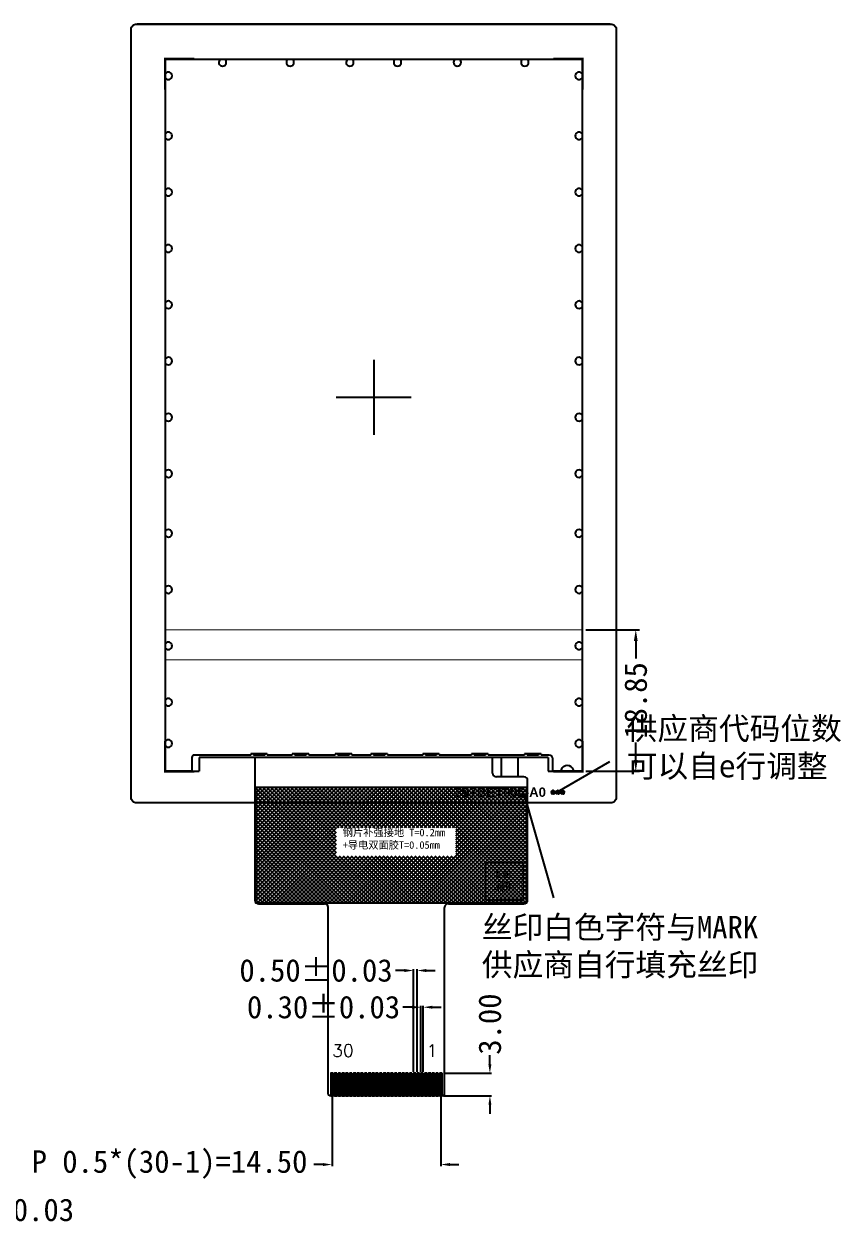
# Model space of a CAD drawing. Header units: millimetres. Extents: x 1862 to 2439, y 367 to 860.
# Drawn here: x 2161.7 to 2270.5, y 492.8 to 652.9 of the extents above; entities that cross this region are included whole.
import ezdxf

# ---------------------------------------------------------------- set-up
doc = ezdxf.new("R2010")
doc.units = ezdxf.units.MM
doc.linetypes.add('CENTER', pattern=[50.8, 31.75, -6.35, 6.35, -6.35])
for name, color, linetype in [('1', 1, 'Continuous'), ('_U+56FE_U+5C42 1', 7, 'Continuous'), ('BL', 7, 'Continuous'), ('Cover lens', 6, 'Continuous'), ('DIM（标注）', 3, 'Continuous'), ('FPC', 7, 'Continuous'), ('标 注', 3, 'Continuous')]:
    doc.layers.add(name, color=color, linetype=linetype)
doc.layers.add('DIM-S', color=3, linetype='Continuous', lineweight=5)
doc.styles.add('Arial', font='arial.ttf')
doc.styles.get("Standard").update_dxf_attribs({"font": 'txt', "bigfont": 'gbcbig.shx'})
doc.styles.add('宋体', font='')
doc.styles.get('宋体').set_extended_font_data('SimSun')
doc.dimstyles.new('ISO-25', dxfattribs={"dimtxt": 2.5, "dimasz": 2.5, "dimexe": 1.25, "dimexo": 0.625, "dimtad": 1, "dimtxsty": 'Standard', "dimcen": 2.5, "dimadec": 0, "dimazin": 0, "dimtfac": 1, "dimtmove": 0, "dimatfit": 3, "dimfxl": 1, "dimarcsym": 0})
doc.dimstyles.new('LYLCM', dxfattribs={"dimtxt": 3, "dimasz": 1.2, "dimexe": 0.2, "dimexo": 0.2, "dimgap": 0.09, "dimtad": 0, "dimzin": 0, "dimdsep": 46, "dimtxsty": '宋体', "dimcen": 0.1, "dimadec": 0, "dimazin": 0, "dimtfac": 1, "dimtofl": 0, "dimtmove": 0, "dimatfit": 0, "dimldrblk": 'CLOSEDBLANK', "dimfxl": 1, "dimtolj": 1, "dimtzin": 0, "dimarcsym": 0})
doc.dimstyles.new('无公差', dxfattribs={"dimtxt": 1.8, "dimasz": 1.5, "dimexe": 0.625, "dimexo": 0.625, "dimtad": 1, "dimzin": 9, "dimdsep": 46, "dimtxsty": 'Standard', "dimcen": 2.5, "dimclrd": 4, "dimclre": 4, "dimclrt": 4, "dimadec": 0, "dimazin": 2, "dimtp": 0.3, "dimtm": 0.3, "dimtfac": 1, "dimtmove": 0, "dimatfit": 3, "dimfxl": 1, "dimarcsym": 0})

# ---------------------------------------------------------------- blocks, each defined once
blk = doc.blocks.new('*D81')
at = {"layer": 'Defpoints', "color": 0, "transparency": 16777216}
for p in [(2236, 572.19), (2236, 553.34), (2243.16, 553.34)]:
    blk.add_point(p, dxfattribs=at)
at = {"layer": '标 注', "color": 3, "lineweight": -2, "transparency": 16777216}
for p, q in [((2236.5, 572.19), (2243.66, 572.19)), ((2243.16, 570.69), (2243.16, 568.38)), ((2243.16, 554.84), (2243.16, 557.16)), ((2236.5, 553.34), (2243.66, 553.34))]:
    blk.add_line(p, q, dxfattribs=at)
at = {"layer": '标 注', "color": 3, "transparency": 16777216}
for points in [[(2242.91, 570.69), (2243.41, 570.69), (2243.16, 572.19)], [(2242.91, 554.84), (2243.41, 554.84), (2243.16, 553.34)]]:
    blk.add_solid(points, dxfattribs=at)
at = {"layer": '标 注', "color": 7, "transparency": 16777216, "insert": (2243.16, 562.77), "char_height": 3, "attachment_point": 5, "rotation": 90, "style": '宋体'}
blk.add_mtext('18.85', dxfattribs=at)
blk = doc.blocks.new('*D79')
at = {"layer": 'Defpoints', "color": 0, "transparency": 16777216}
for p in [(2202.7, 510.1), (2217.2, 510.1), (2202.7, 500.94)]:
    blk.add_point(p, dxfattribs=at)
at = {"layer": 'DIM（标注）', "color": 0, "lineweight": -2, "transparency": 16777216}
for p, q in [((2202.7, 509.9), (2202.7, 500.74)), ((2217.2, 509.9), (2217.2, 500.74)), ((2201.5, 500.94), (2200.3, 500.94)), ((2218.4, 500.94), (2219.6, 500.94))]:
    blk.add_line(p, q, dxfattribs=at)
at = {"layer": 'DIM（标注）', "color": 0, "transparency": 16777216}
for points in [[(2201.5, 501.14), (2201.5, 500.74), (2202.7, 500.94)], [(2218.4, 501.14), (2218.4, 500.74), (2217.2, 500.94)]]:
    blk.add_solid(points, dxfattribs=at)
at = {"layer": 'DIM（标注）', "color": 0, "transparency": 16777216, "insert": (2181.06, 500.94), "char_height": 3, "attachment_point": 5, "style": '宋体'}
blk.add_mtext('\\A1;P 0.5*(30-1)=14.50', dxfattribs=at)
blk = doc.blocks.new('_ClosedBlank')
at = {"color": 0, "linetype": 'ByBlock', "lineweight": -2}
for p, q in [((-1, 0.17), (0, 0)), ((-1, 0.17), (-1, -0.17)), ((0, 0), (-1, -0.17))]:
    blk.add_line(p, q, dxfattribs=at)
blk = doc.blocks.new('*D80')
at = {"layer": 'Defpoints', "color": 0, "transparency": 16777216}
for p in [(2217.35, 513.1), (2223.73, 513.1), (2217.35, 510.1)]:
    blk.add_point(p, dxfattribs=at)
at = {"layer": 'DIM（标注）', "color": 0, "lineweight": -2, "transparency": 16777216}
for p, q in [((2223.73, 514.3), (2223.73, 515.5)), ((2217.55, 513.1), (2223.93, 513.1)), ((2217.55, 510.1), (2223.93, 510.1)), ((2223.73, 508.9), (2223.73, 507.7))]:
    blk.add_line(p, q, dxfattribs=at)
at = {"layer": 'DIM（标注）', "color": 0, "transparency": 16777216}
for points in [[(2223.53, 514.3), (2223.93, 514.3), (2223.73, 513.1)], [(2223.53, 508.9), (2223.93, 508.9), (2223.73, 510.1)]]:
    blk.add_solid(points, dxfattribs=at)
at = {"layer": 'DIM（标注）', "color": 0, "transparency": 16777216, "insert": (2223.73, 519.65), "char_height": 3, "attachment_point": 5, "rotation": 90, "style": '宋体'}
blk.add_mtext('\\A1;3.00', dxfattribs=at)
blk = doc.blocks.new('*D77')
at = {"layer": 'Defpoints', "color": 0, "transparency": 16777216}
for p in [(2214.55, 521.9), (2214.55, 513.1), (2214.85, 513.1)]:
    blk.add_point(p, dxfattribs=at)
at = {"layer": 'DIM（标注）', "color": 0, "lineweight": -2, "transparency": 16777216}
for p, q in [((2214.55, 513.3), (2214.55, 522.1)), ((2214.85, 513.3), (2214.85, 522.1)), ((2213.35, 521.9), (2212.15, 521.9)), ((2216.05, 521.9), (2217.25, 521.9))]:
    blk.add_line(p, q, dxfattribs=at)
at = {"layer": 'DIM（标注）', "color": 0, "transparency": 16777216}
for points in [[(2213.35, 522.1), (2213.35, 521.7), (2214.55, 521.9)], [(2216.05, 522.1), (2216.05, 521.7), (2214.85, 521.9)]]:
    blk.add_solid(points, dxfattribs=at)
at = {"layer": 'DIM（标注）', "color": 0, "transparency": 16777216, "insert": (2201.57, 521.9), "char_height": 3, "attachment_point": 5, "style": '宋体'}
blk.add_mtext('\\A1;0.30%%P0.03', dxfattribs=at)
blk = doc.blocks.new('*D78')
at = {"layer": 'Defpoints', "color": 0, "transparency": 16777216}
for p in [(2213.55, 526.79), (2213.55, 513.1), (2214.05, 513.1)]:
    blk.add_point(p, dxfattribs=at)
at = {"layer": 'DIM（标注）', "color": 0, "lineweight": -2, "transparency": 16777216}
for p, q in [((2213.55, 513.3), (2213.55, 526.99)), ((2214.05, 513.3), (2214.05, 526.99)), ((2212.35, 526.79), (2211.15, 526.79)), ((2215.25, 526.79), (2216.45, 526.79))]:
    blk.add_line(p, q, dxfattribs=at)
at = {"layer": 'DIM（标注）', "color": 0, "transparency": 16777216}
for points in [[(2212.35, 526.99), (2212.35, 526.59), (2213.55, 526.79)], [(2215.25, 526.99), (2215.25, 526.59), (2214.05, 526.79)]]:
    blk.add_solid(points, dxfattribs=at)
at = {"layer": 'DIM（标注）', "color": 0, "transparency": 16777216, "insert": (2200.57, 526.79), "char_height": 3, "attachment_point": 5, "style": '宋体'}
blk.add_mtext('\\A1;0.50%%P0.03', dxfattribs=at)
blk = doc.blocks.new('*D90')
at = {"layer": 'Defpoints', "color": 0, "transparency": 16777216}
for p in [(2121.82, 510.1), (2122.02, 510.1), (2122.02, 494.73)]:
    blk.add_point(p, dxfattribs=at)
at = {"layer": 'DIM（标注）', "color": 0, "lineweight": -2, "transparency": 16777216}
for p, q in [((2121.82, 509.9), (2121.82, 494.53)), ((2122.02, 509.9), (2122.02, 494.53)), ((2120.62, 494.73), (2119.42, 494.73)), ((2123.22, 494.73), (2124.48, 494.73))]:
    blk.add_line(p, q, dxfattribs=at)
at = {"layer": 'DIM（标注）', "color": 0, "transparency": 16777216}
for points in [[(2120.62, 494.93), (2120.62, 494.53), (2121.82, 494.73)], [(2123.22, 494.93), (2123.22, 494.53), (2122.02, 494.73)]]:
    blk.add_solid(points, dxfattribs=at)
at = {"layer": 'DIM（标注）', "color": 0, "transparency": 16777216, "insert": (2146.91, 494.73), "char_height": 3, "attachment_point": 5, "style": '宋体'}
blk.add_mtext('\\A1;FPC+PI补强=0.20%%P0.03', dxfattribs=at)

msp = doc.modelspace()

# ---------------------------------------------------------------- hatches: boundary and pattern name
h = msp.add_hatch()
h.set_pattern_fill('ANSI37', color=256, scale=3)
h.set_pattern_definition([(45, (-399.3795, -421.34115), (-0.265165043, 0.265165043), []), (135, (-399.3795, -421.34115), (-0.265165043, -0.265165043), [])])
h.paths.add_polyline_path([(2192.517, 535.795), (2192.617, 535.795), (2228.559, 535.795), (2228.659, 535.795), (2228.659, 535.895), (2228.659, 551.093), (2228.659, 551.193), (2228.559, 551.193), (2192.517, 551.193), (2192.517, 535.895)])
h.paths.add_polyline_path([(2203.248, 545.849), (2203.248, 542.09), (2219.19, 542.09), (2219.19, 545.849)], flags=16)

# ---------------------------------------------------------------- linework, layer by layer
for p, q in [((2231.5, 555.193), (2185.003, 555.193)), ((2231.5, 555.193), (2185.003, 555.193)), ((2231.5, 553.343), (2232.123, 553.343))]:
    msp.add_line(p, q)
at = {"color": 0}
msp.add_line((2184.044, 553.343), (2185.003, 553.343), dxfattribs=at)
at = {"const_width": 0.2}
for points in [[(2184.35, 648.293), (2180.403, 648.293), (2180.403, 644.149)], [(2232.156, 648.293), (2236.103, 648.293), (2236.103, 644.149)], [(2184.35, 553.243), (2180.403, 553.243), (2180.403, 557.386)], [(2232.156, 553.243), (2236.103, 553.243), (2236.103, 557.386)]]:
    msp.add_lwpolyline(points, dxfattribs=at)
msp.add_lwpolyline([(2228.659, 551.193), (2192.517, 551.193), (2192.517, 535.795), (2228.659, 535.795)], close=True)
at = {"color": 0}
for points in [[(2232.04, 550.279), (2232.04, 550.279), (2231.934, 550.362), (2231.934, 550.362), (2231.934, 550.362), (2231.967, 550.4), (2232.003, 550.436), (2232.039, 550.471), (2232.039, 550.471), (2232.054, 550.486), (2232.063, 550.494), (2232.067, 550.498), (2232.067, 550.498), (2232.055, 550.5), (2232.021, 550.508), (2231.966, 550.521), (2231.966, 550.521), (2231.926, 550.531), (2231.9, 550.538), (2231.887, 550.543), (2231.887, 550.543), (2231.887, 550.543), (2231.93, 550.667), (2231.93, 550.667), (2231.93, 550.667), (2231.991, 550.642), (2232.046, 550.615), (2232.093, 550.585), (2232.093, 550.585), (2232.082, 550.662), (2232.077, 550.724), (2232.077, 550.773), (2232.077, 550.773), (2232.077, 550.773), (2232.201, 550.773), (2232.201, 550.773), (2232.201, 550.773), (2232.201, 550.738), (2232.195, 550.675), (2232.182, 550.583), (2232.182, 550.583), (2232.191, 550.587), (2232.211, 550.596), (2232.242, 550.611), (2232.242, 550.611), (2232.285, 550.63), (2232.323, 550.646), (2232.359, 550.66), (2232.359, 550.66), (2232.359, 550.66), (2232.396, 550.533), (2232.396, 550.533), (2232.396, 550.533), (2232.344, 550.521), (2232.284, 550.51), (2232.216, 550.498), (2232.216, 550.498), (2232.216, 550.498), (2232.3, 550.402), (2232.3, 550.402), (2232.3, 550.402), (2232.316, 550.383), (2232.33, 550.367), (2232.339, 550.355), (2232.339, 550.355), (2232.339, 550.355), (2232.232, 550.283), (2232.232, 550.283), (2232.232, 550.283), (2232.232, 550.283), (2232.138, 550.442), (2232.138, 550.442), (2232.138, 550.442), (2232.11, 550.391), (2232.077, 550.336), (2232.04, 550.279)], [(2232.682, 550.279), (2232.682, 550.279), (2232.576, 550.362), (2232.576, 550.362), (2232.576, 550.362), (2232.61, 550.4), (2232.645, 550.436), (2232.682, 550.471), (2232.682, 550.471), (2232.696, 550.486), (2232.706, 550.494), (2232.709, 550.498), (2232.709, 550.498), (2232.698, 550.5), (2232.664, 550.508), (2232.609, 550.521), (2232.609, 550.521), (2232.569, 550.531), (2232.543, 550.538), (2232.53, 550.543), (2232.53, 550.543), (2232.53, 550.543), (2232.572, 550.667), (2232.572, 550.667), (2232.572, 550.667), (2232.633, 550.642), (2232.688, 550.615), (2232.736, 550.585), (2232.736, 550.585), (2232.725, 550.662), (2232.719, 550.724), (2232.719, 550.773), (2232.719, 550.773), (2232.719, 550.773), (2232.843, 550.773), (2232.843, 550.773), (2232.843, 550.773), (2232.843, 550.738), (2232.837, 550.675), (2232.824, 550.583), (2232.824, 550.583), (2232.834, 550.587), (2232.854, 550.596), (2232.885, 550.611), (2232.885, 550.611), (2232.927, 550.63), (2232.966, 550.646), (2233.001, 550.66), (2233.001, 550.66), (2233.001, 550.66), (2233.038, 550.533), (2233.038, 550.533), (2233.038, 550.533), (2232.986, 550.521), (2232.926, 550.51), (2232.858, 550.498), (2232.858, 550.498), (2232.858, 550.498), (2232.942, 550.402), (2232.942, 550.402), (2232.942, 550.402), (2232.959, 550.383), (2232.972, 550.367), (2232.982, 550.355), (2232.982, 550.355), (2232.982, 550.355), (2232.874, 550.283), (2232.874, 550.283), (2232.874, 550.283), (2232.874, 550.283), (2232.78, 550.442), (2232.78, 550.442), (2232.78, 550.442), (2232.752, 550.391), (2232.719, 550.336), (2232.682, 550.279)], [(2233.325, 550.279), (2233.325, 550.279), (2233.218, 550.362), (2233.218, 550.362), (2233.218, 550.362), (2233.252, 550.4), (2233.288, 550.436), (2233.324, 550.471), (2233.324, 550.471), (2233.339, 550.486), (2233.348, 550.494), (2233.352, 550.498), (2233.352, 550.498), (2233.34, 550.5), (2233.306, 550.508), (2233.251, 550.521), (2233.251, 550.521), (2233.211, 550.531), (2233.185, 550.538), (2233.172, 550.543), (2233.172, 550.543), (2233.172, 550.543), (2233.215, 550.667), (2233.215, 550.667), (2233.215, 550.667), (2233.276, 550.642), (2233.33, 550.615), (2233.378, 550.585), (2233.378, 550.585), (2233.367, 550.662), (2233.361, 550.724), (2233.361, 550.773), (2233.361, 550.773), (2233.361, 550.773), (2233.486, 550.773), (2233.486, 550.773), (2233.486, 550.773), (2233.486, 550.738), (2233.479, 550.675), (2233.467, 550.583), (2233.467, 550.583), (2233.476, 550.587), (2233.496, 550.596), (2233.527, 550.611), (2233.527, 550.611), (2233.569, 550.63), (2233.608, 550.646), (2233.644, 550.66), (2233.644, 550.66), (2233.644, 550.66), (2233.681, 550.533), (2233.681, 550.533), (2233.681, 550.533), (2233.629, 550.521), (2233.569, 550.51), (2233.5, 550.498), (2233.5, 550.498), (2233.5, 550.498), (2233.584, 550.402), (2233.584, 550.402), (2233.584, 550.402), (2233.601, 550.383), (2233.614, 550.367), (2233.624, 550.355), (2233.624, 550.355), (2233.624, 550.355), (2233.517, 550.283), (2233.517, 550.283), (2233.517, 550.283), (2233.517, 550.283), (2233.423, 550.442), (2233.423, 550.442), (2233.423, 550.442), (2233.394, 550.391), (2233.362, 550.336), (2233.325, 550.279)]]:
    msp.add_open_spline(points, degree=3, knots=[0, 0, 0, 0, 0.05, 0.05, 0.05, 0.05, 0.1, 0.1, 0.1, 0.1, 0.15, 0.15, 0.15, 0.15, 0.2, 0.2, 0.2, 0.2, 0.25, 0.25, 0.25, 0.25, 0.3, 0.3, 0.3, 0.3, 0.35, 0.35, 0.35, 0.35, 0.4, 0.4, 0.4, 0.4, 0.45, 0.45, 0.45, 0.45, 0.5, 0.5, 0.5, 0.5, 0.55, 0.55, 0.55, 0.55, 0.6, 0.6, 0.6, 0.6, 0.65, 0.65, 0.65, 0.65, 0.7, 0.7, 0.7, 0.7, 0.75, 0.75, 0.75, 0.75, 0.8, 0.8, 0.8, 0.8, 0.85, 0.85, 0.85, 0.85, 0.9, 0.9, 0.9, 0.9, 1, 1, 1, 1], dxfattribs=at)
at = {"layer": '1', "color": 7, "linetype": 'Continuous'}
for p, q in [((2185.003, 555.193), (2185.003, 553.543)), ((2231.5, 555.193), (2231.5, 553.543)), ((2231.5, 555.193), (2231.5, 553.343))]:
    msp.add_line(p, q, dxfattribs=at)
at = {"layer": '1', "color": 7, "linetype": 'CENTER'}
msp.add_line((2185.003, 555.193), (2185.003, 553.343), dxfattribs=at)
at = {"layer": '1', "color": 2, "linetype": 'Continuous', "lineweight": 13}
msp.add_lwpolyline([(2228.173, 541.184), (2228.173, 536.184), (2223.173, 536.184), (2223.173, 541.184)], close=True, dxfattribs=at)
at = {"layer": 'BL', "color": 4}
for p, q in [((2180.503, 553.343), (2180.503, 648.193)), ((2180.503, 648.193), (2236.003, 648.193)), ((2236.003, 648.193), (2236.003, 553.343)), ((2184.044, 555.192), (2184.044, 553.343)), ((2191.884, 555.492), (2184.344, 555.492)), ((2194.084, 555.642), (2191.884, 555.642)), ((2191.884, 555.642), (2191.884, 555.492)), ((2192.234, 555.642), (2192.234, 555.492)), ((2193.734, 555.492), (2192.234, 555.492)), ((2193.734, 555.492), (2192.234, 555.492)), ((2193.734, 555.642), (2193.734, 555.492)), ((2194.084, 555.642), (2194.084, 555.492)), ((2197.405, 555.492), (2194.084, 555.492)), ((2199.605, 555.642), (2197.405, 555.642)), ((2197.405, 555.642), (2197.405, 555.492)), ((2197.755, 555.642), (2197.755, 555.492)), ((2199.255, 555.492), (2197.755, 555.492)), ((2199.255, 555.492), (2197.755, 555.492)), ((2199.255, 555.492), (2197.755, 555.492)), ((2199.255, 555.642), (2199.255, 555.492)), ((2199.605, 555.642), (2199.605, 555.492)), ((2203.136, 555.492), (2199.605, 555.492)), ((2205.336, 555.642), (2203.136, 555.642)), ((2203.136, 555.642), (2203.136, 555.492)), ((2203.486, 555.642), (2203.486, 555.492)), ((2204.986, 555.492), (2203.486, 555.492)), ((2204.986, 555.492), (2203.486, 555.492)), ((2204.986, 555.492), (2203.486, 555.492)), ((2204.986, 555.642), (2204.986, 555.492)), ((2205.336, 555.642), (2205.336, 555.492)), ((2207.871, 555.492), (2205.336, 555.492)), ((2210.071, 555.642), (2207.871, 555.642)), ((2207.871, 555.642), (2207.871, 555.492)), ((2208.221, 555.642), (2208.221, 555.492)), ((2209.721, 555.492), (2208.221, 555.492)), ((2209.721, 555.492), (2208.221, 555.492)), ((2209.721, 555.492), (2208.221, 555.492)), ((2209.721, 555.642), (2209.721, 555.492)), ((2210.071, 555.642), (2210.071, 555.492)), ((2214.781, 555.492), (2210.071, 555.492)), ((2216.981, 555.642), (2214.781, 555.642)), ((2214.781, 555.642), (2214.781, 555.492)), ((2215.131, 555.642), (2215.131, 555.492)), ((2216.631, 555.492), (2215.131, 555.492)), ((2216.631, 555.492), (2215.131, 555.492)), ((2216.631, 555.492), (2215.131, 555.492)), ((2216.631, 555.642), (2216.631, 555.492)), ((2216.981, 555.642), (2216.981, 555.492)), ((2221.277, 555.492), (2216.981, 555.492)), ((2223.477, 555.642), (2221.277, 555.642)), ((2221.277, 555.642), (2221.277, 555.492)), ((2221.627, 555.642), (2221.627, 555.492)), ((2223.127, 555.492), (2221.627, 555.492)), ((2223.127, 555.492), (2221.627, 555.492)), ((2223.127, 555.492), (2221.627, 555.492)), ((2223.127, 555.642), (2223.127, 555.492)), ((2223.477, 555.642), (2223.477, 555.492)), ((2228.351, 555.492), (2223.477, 555.492)), ((2230.551, 555.642), (2228.351, 555.642)), ((2228.351, 555.642), (2228.351, 555.492)), ((2228.701, 555.642), (2228.701, 555.492)), ((2230.201, 555.492), (2228.701, 555.492)), ((2230.201, 555.492), (2228.701, 555.492)), ((2230.201, 555.642), (2230.201, 555.492)), ((2230.551, 555.642), (2230.551, 555.492)), ((2231.623, 555.492), (2230.551, 555.492)), ((2232.123, 553.343), (2232.123, 554.992)), ((2184.044, 553.343), (2180.503, 553.343)), ((2236.003, 553.343), (2232.123, 553.343)), ((2232.123, 553.343), (2236.003, 553.343)), ((2234.813, 553.343), (2233.264, 553.343)), ((2233.264, 553.343), (2234.813, 553.343))]:
    msp.add_line(p, q, dxfattribs=at)
for centre, radius, start, end in [((2188.123, 647.783), 0.5, 124.91521, 55.08479), ((2197.123, 647.783), 0.5, 124.91521, 55.08479), ((2205.083, 647.783), 0.5, 124.91521, 55.08479), ((2211.423, 647.783), 0.5, 124.91521, 55.08479), ((2219.383, 647.783), 0.5, 124.91521, 55.08479), ((2228.383, 647.783), 0.5, 124.91521, 55.08479), ((2180.913, 645.993), 0.5, 214.91521, 145.08479), ((2235.593, 645.993), 0.5, 34.91521, 325.08479), ((2180.913, 637.993), 0.5, 214.91521, 145.08479), ((2235.593, 637.993), 0.5, 34.91521, 325.08479), ((2180.913, 630.493), 0.5, 214.91521, 145.08479), ((2235.593, 630.493), 0.5, 34.91521, 325.08479), ((2180.913, 622.993), 0.5, 214.91521, 145.08479), ((2235.593, 622.993), 0.5, 34.91521, 325.08479), ((2180.913, 615.493), 0.5, 214.91521, 145.08479), ((2235.593, 615.493), 0.5, 34.91521, 325.08479), ((2180.913, 607.993), 0.5, 214.91521, 145.08479), ((2235.593, 607.993), 0.5, 34.91521, 325.08479), ((2180.913, 600.493), 0.5, 214.91521, 145.08479), ((2235.593, 600.493), 0.5, 34.91521, 325.08479), ((2180.913, 592.993), 0.5, 214.91521, 145.08479), ((2235.593, 592.993), 0.5, 34.91521, 325.08479), ((2180.913, 585.043), 0.5, 214.91521, 145.08479), ((2235.593, 585.043), 0.5, 34.91521, 325.08479), ((2180.913, 577.543), 0.5, 214.91521, 145.08479), ((2235.593, 577.543), 0.5, 34.91521, 325.08479), ((2180.913, 570.043), 0.5, 214.91521, 145.08479), ((2235.593, 570.043), 0.5, 34.91521, 325.08479), ((2180.913, 562.543), 0.5, 214.91521, 145.08479), ((2235.593, 562.543), 0.5, 34.91521, 325.08479), ((2180.913, 557.043), 0.5, 214.91521, 145.08479), ((2235.593, 557.043), 0.5, 34.91521, 325.08479), ((2184.344, 555.192), 0.3, 90, 180), ((2231.623, 554.992), 0.5, 0, 90)]:
    msp.add_arc(centre, radius, start, end, dxfattribs=at)
at = {"layer": 'BL', "color": 4, "extrusion": (0, 0, -1)}
msp.add_arc((-2234.039, 553.343), 0.8, 14.47751, 165.52249, dxfattribs=at)
msp.add_arc((-2234.039, 553.343), 0.8, 14.47751, 165.52249, dxfattribs=at)
at = {"layer": 'BL', "color": 4}
for points in [[(2233.244, 553.384), (2233.243, 553.397), (2233.243, 553.414), (2233.245, 553.431)], [(2233.244, 553.384), (2233.243, 553.397), (2233.243, 553.414), (2233.245, 553.431)], [(2233.251, 553.353), (2233.247, 553.36), (2233.245, 553.371), (2233.244, 553.384)], [(2233.251, 553.353), (2233.247, 553.36), (2233.245, 553.371), (2233.244, 553.384)], [(2233.245, 553.431), (2233.246, 553.449), (2233.249, 553.468), (2233.252, 553.488)], [(2233.245, 553.431), (2233.246, 553.449), (2233.249, 553.468), (2233.252, 553.488)], [(2233.264, 553.343), (2233.259, 553.343), (2233.254, 553.346), (2233.251, 553.353)], [(2233.264, 553.343), (2233.259, 553.343), (2233.254, 553.346), (2233.251, 553.353)], [(2233.252, 553.488), (2233.256, 553.506), (2233.26, 553.525), (2233.264, 553.543)], [(2233.252, 553.488), (2233.256, 553.506), (2233.26, 553.525), (2233.264, 553.543)], [(2234.813, 553.543), (2234.819, 553.521), (2234.824, 553.499), (2234.827, 553.479)], [(2234.813, 553.543), (2234.819, 553.521), (2234.824, 553.499), (2234.827, 553.479)], [(2234.825, 553.35), (2234.822, 553.345), (2234.818, 553.343), (2234.813, 553.343)], [(2234.825, 553.35), (2234.822, 553.345), (2234.818, 553.343), (2234.813, 553.343)], [(2234.833, 553.376), (2234.832, 553.365), (2234.829, 553.356), (2234.825, 553.35)], [(2234.833, 553.376), (2234.832, 553.365), (2234.829, 553.356), (2234.825, 553.35)], [(2234.827, 553.479), (2234.831, 553.458), (2234.833, 553.438), (2234.834, 553.42)], [(2234.827, 553.479), (2234.831, 553.458), (2234.833, 553.438), (2234.834, 553.42)], [(2234.834, 553.42), (2234.835, 553.403), (2234.835, 553.388), (2234.833, 553.376)], [(2234.834, 553.42), (2234.835, 553.403), (2234.835, 553.388), (2234.833, 553.376)]]:
    msp.add_open_spline(points, degree=3, dxfattribs=at)
at = {"layer": 'Cover lens'}
msp.add_lwpolyline([(2175.952, 549.823), (2175.952, 652.193, -0.4142136), (2176.652, 652.893), (2239.852, 652.893, -0.4142136), (2240.552, 652.193), (2240.552, 549.823)], format="xyb", dxfattribs=at)
msp.add_lwpolyline([(2176.652, 549.123, -0.4142136), (2175.952, 549.823), (2175.952, 652.193, -0.4142136), (2176.652, 652.893), (2239.852, 652.893, -0.4142136), (2240.552, 652.193), (2240.552, 549.823, -0.4142136), (2239.852, 549.123)], format="xyb", close=True, dxfattribs=at)
msp.add_lwpolyline([(2239.735, 652.893), (2176.752, 652.893)], dxfattribs=at)
at = {"layer": 'DIM（标注）', "color": 30}
msp.add_line((2217.502, 510.104), (2202.402, 510.104), dxfattribs=at)
for centre, start, end in [((2202.402, 510.304), 180, 270), ((2217.502, 510.304), 270, 0)]:
    msp.add_arc(centre, 0.2, start, end, dxfattribs=at)
at = {"layer": 'FPC', "color": 7}
for p, q in [((2208.252, 608.143), (2208.252, 598.143)), ((2213.252, 603.143), (2203.252, 603.143))]:
    msp.add_line(p, q, dxfattribs=at)
at = {"layer": 'FPC', "color": 30}
for p, q in [((2192.417, 555.193), (2192.417, 536.195)), ((2224.087, 553.093), (2224.087, 555.193)), ((2225.241, 555.193), (2225.241, 552.593)), ((2225.241, 555.193), (2225.241, 552.593)), ((2227.431, 555.193), (2227.431, 552.593)), ((2227.431, 555.193), (2227.431, 552.593)), ((2228.259, 552.593), (2224.587, 552.593)), ((2228.759, 536.195), (2228.759, 552.093)), ((2192.917, 535.695), (2201.702, 535.695)), ((2202.202, 510.304), (2202.202, 535.195)), ((2217.702, 510.304), (2217.702, 535.195)), ((2218.202, 535.695), (2228.259, 535.695))]:
    msp.add_line(p, q, dxfattribs=at)
for points in [[(2202.852, 513.104), (2202.552, 513.104), (2202.552, 510.104), (2202.852, 510.104)], [(2203.352, 513.104), (2203.052, 513.104), (2203.052, 510.104), (2203.352, 510.104)], [(2203.852, 513.104), (2203.552, 513.104), (2203.552, 510.104), (2203.852, 510.104)], [(2204.352, 513.104), (2204.052, 513.104), (2204.052, 510.104), (2204.352, 510.104)], [(2204.852, 513.104), (2204.552, 513.104), (2204.552, 510.104), (2204.852, 510.104)], [(2205.352, 513.104), (2205.052, 513.104), (2205.052, 510.104), (2205.352, 510.104)], [(2205.852, 513.104), (2205.552, 513.104), (2205.552, 510.104), (2205.852, 510.104)], [(2206.352, 513.104), (2206.052, 513.104), (2206.052, 510.104), (2206.352, 510.104)], [(2206.852, 513.104), (2206.552, 513.104), (2206.552, 510.104), (2206.852, 510.104)], [(2207.352, 513.104), (2207.052, 513.104), (2207.052, 510.104), (2207.352, 510.104)], [(2207.852, 513.104), (2207.552, 513.104), (2207.552, 510.104), (2207.852, 510.104)], [(2208.352, 513.104), (2208.052, 513.104), (2208.052, 510.104), (2208.352, 510.104)], [(2208.852, 513.104), (2208.552, 513.104), (2208.552, 510.104), (2208.852, 510.104)], [(2209.352, 513.104), (2209.052, 513.104), (2209.052, 510.104), (2209.352, 510.104)], [(2209.852, 513.104), (2209.552, 513.104), (2209.552, 510.104), (2209.852, 510.104)], [(2210.352, 513.104), (2210.052, 513.104), (2210.052, 510.104), (2210.352, 510.104)], [(2210.852, 513.104), (2210.552, 513.104), (2210.552, 510.104), (2210.852, 510.104)], [(2211.352, 513.104), (2211.052, 513.104), (2211.052, 510.104), (2211.352, 510.104)], [(2211.852, 513.104), (2211.552, 513.104), (2211.552, 510.104), (2211.852, 510.104)], [(2212.352, 513.104), (2212.052, 513.104), (2212.052, 510.104), (2212.352, 510.104)], [(2212.852, 513.104), (2212.552, 513.104), (2212.552, 510.104), (2212.852, 510.104)], [(2213.352, 513.104), (2213.052, 513.104), (2213.052, 510.104), (2213.352, 510.104)], [(2213.852, 513.104), (2213.552, 513.104), (2213.552, 510.104), (2213.852, 510.104)], [(2214.352, 513.104), (2214.052, 513.104), (2214.052, 510.104), (2214.352, 510.104)], [(2214.852, 513.104), (2214.552, 513.104), (2214.552, 510.104), (2214.852, 510.104)], [(2215.352, 513.104), (2215.052, 513.104), (2215.052, 510.104), (2215.352, 510.104)], [(2215.852, 513.104), (2215.552, 513.104), (2215.552, 510.104), (2215.852, 510.104)], [(2216.352, 513.104), (2216.052, 513.104), (2216.052, 510.104), (2216.352, 510.104)], [(2216.852, 513.104), (2216.552, 513.104), (2216.552, 510.104), (2216.852, 510.104)], [(2217.352, 513.104), (2217.052, 513.104), (2217.052, 510.104), (2217.352, 510.104)]]:
    msp.add_lwpolyline(points, close=True, dxfattribs=at)
for centre, start, end in [((2224.587, 553.093), 180, 270), ((2228.259, 552.093), 0, 90), ((2192.917, 536.195), 180, 270), ((2201.702, 535.195), 360, 90), ((2218.202, 535.195), 90, 180), ((2228.259, 536.195), 270, 0)]:
    msp.add_arc(centre, 0.5, start, end, dxfattribs=at)
at = {"layer": '标 注', "color": 1}
for p, q in [((2208.252, 608.143), (2208.252, 598.143)), ((2213.252, 603.143), (2203.252, 603.143))]:
    msp.add_line(p, q, dxfattribs=at)
at = {"layer": '标 注', "color": 7, "const_width": 0.15}
for points in [[(2180.503, 572.193), (2236.003, 572.193)], [(2180.503, 568.193), (2236.003, 568.193)]]:
    msp.add_lwpolyline(points, dxfattribs=at)

# ---------------------------------------------------------------- texts
at = {"layer": '_U+56FE_U+5C42 1', "insert": (2219.057, 551.178), "char_height": 1.25, "width": 32.60018, "attachment_point": 1}
msp.add_mtext('{\\fArial|b1|i0|c134|p34;397BET005-A0}', dxfattribs=at)
at = {"layer": 'DIM-S', "char_height": 3, "width": 55.60452, "attachment_point": 1, "style": 'Arial'}
for s, insert in [('{\\fMicrosoft YaHei|b0|i0|c134|p34;供应商代码位数\\P可以自e行调整}', (2241.957, 560.535, 0)), ('{\\fSimHei|b0|i0|c134|p49;丝印白色字符与MARK\\P供应商自行填充丝印}', (2222.651, 534.068))]:
    msp.add_mtext(s, dxfattribs=dict(at, insert=insert))
at = {"layer": 'DIM（标注）', "color": 30, "width": 1.08068, "attachment_point": 3}
for s, insert, char_height in [('30', (2205.581, 516.952), 1.6653), ('1', (2216.706, 516.952), 1.665)]:
    msp.add_mtext(s, dxfattribs=dict(at, insert=insert, char_height=char_height))
at = {"layer": 'FPC', "color": 0, "insert": (2204.122, 545.68), "char_height": 1, "width": 16.38038, "attachment_point": 1}
msp.add_mtext('{\\fSimSun|b0|i0|c134|p2;钢片补强接地 T=0.2mm\\P+导电双面胶T=0.05mm}', dxfattribs=at)
at = {"layer": 'FPC', "color": 5, "char_height": 1, "width": 8.38209, "attachment_point": 7, "style": '宋体'}
for s, insert in [('{\\C2;GND}', (2224.519, 539.093)), ('{\\C2;漏铜}', (2224.291, 537.446))]:
    msp.add_mtext(s, dxfattribs=dict(at, insert=insert))

# ---------------------------------------------------------------- dimensions: what is measured, and where the dimension line sits
at = {"layer": 'DIM（标注）'}
for base, p1, p2, picture, middle in [((2213.552, 526.791), (2214.052, 513.104), (2213.552, 513.104), '*D78', (2200.571, 526.791)), ((2214.552, 521.896), (2214.852, 513.104), (2214.552, 513.104), '*D77', (2201.571, 521.896))]:
    dim = msp.add_linear_dim(base=base, p1=p1, p2=p2, text='<>%%P0.03', dimstyle='LYLCM', dxfattribs=at)
    dim.commit()
    dim.dimension.update_dxf_attribs({"geometry": picture, "text_midpoint": middle, "dimtype": 160})
dim = msp.add_linear_dim(base=(2223.73, 513.104), p1=(2217.352, 510.104), p2=(2217.352, 513.104), angle=90, dimstyle='LYLCM', dxfattribs=at)
dim.commit()
dim.dimension.update_dxf_attribs({"geometry": '*D80', "text_midpoint": (2223.73, 519.65)})
for base, p1, p2, text, picture, middle in [((2122.018, 494.726), (2121.818, 510.104), (2122.018, 510.104), 'FPC+PI补强=<>%%P0.03', '*D90', (2146.911, 494.726)), ((2202.702, 500.936), (2217.202, 510.104), (2202.702, 510.104), 'P 0.5*(30-1)=<>', '*D79', (2181.064, 500.936))]:
    dim = msp.add_linear_dim(base=base, p1=p1, p2=p2, angle=180, text=text, dimstyle='LYLCM', dxfattribs=at)
    dim.commit()
    dim.dimension.update_dxf_attribs({"geometry": picture, "text_midpoint": middle, "dimtype": 160})
at = {"layer": '标 注', "color": 2}
dim = msp.add_linear_dim(base=(2243.162, 553.343), p1=(2236.003, 572.193), p2=(2236.003, 553.343), angle=90, dimstyle='无公差', override={"dimtxt": 3, "dimexe": 0.5, "dimexo": 0.5, "dimtad": 0, "dimtxsty": '宋体', "dimcen": 0.3, "dimclrd": 3, "dimclre": 3, "dimclrt": 7}, dxfattribs=at)
dim.commit()
dim.dimension.update_dxf_attribs({"geometry": '*D81', "text_midpoint": (2243.162, 562.768)})

# ---------------------------------------------------------------- leaders
at = {"layer": 'DIM-S'}
for points in [[(2232.741, 550.615, 0), (2239.716, 554.623, 0)], [(2228.348, 550.07), (2232.184, 536.486)]]:
    msp.add_leader(points, dimstyle='ISO-25', override={"dimasz": 0.85, "dimexe": 0.65, "dimexo": 0.425, "dimgap": 0, "dimtad": 0, "dimzin": 1, "dimdsep": 46, "dimtxsty": '宋体', "dimcen": 1.2, "dimclrd": 3, "dimclre": 3, "dimclrt": 3, "dimtol": 1, "dimtp": 0.05, "dimtm": 0.05, "dimfxl": 0.5, "dimtfillclr": 3, "dimtolj": 1}, dxfattribs=at)

doc.saveas('drawing.dxf')
